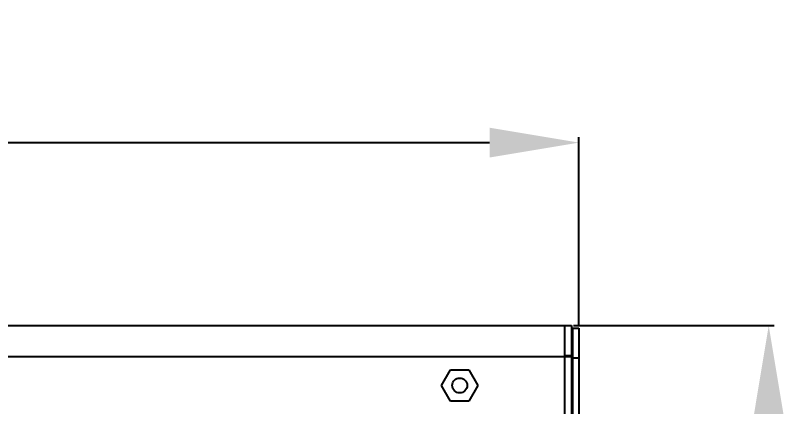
# Model space of a CAD drawing. Header units: millimetres. Extents: x 2890 to 3977, y 86 to 903.
# Drawn here: x 3166.1 to 3320.9, y 823.8 to 902.6 of the extents above; entities that cross this region are included whole.
import ezdxf

# ---------------------------------------------------------------- set-up
doc = ezdxf.new("R2010")
doc.units = ezdxf.units.MM
for name, color, linetype in [('00_COMPONENTS', 7, 'Continuous'), ('05_ALL_CURVES', 7, 'Continuous'), ('DIM', 2, 'Continuous')]:
    doc.layers.add(name, color=color, linetype=linetype)
doc.styles.get("Standard").update_dxf_attribs({"font": 'simsun.ttc'})
doc.dimstyles.get("Standard").update_dxf_attribs({"dimscale": 6, "dimtxt": 3, "dimasz": 3, "dimexe": 0.18, "dimexo": 0.0625, "dimgap": 0.8, "dimtad": 1, "dimtoh": 1, "dimdec": 1, "dimzin": 0, "dimdsep": 46, "dimtxsty": 'Standard', "dimcen": 0.09, "dimclrd": 256, "dimclre": 256, "dimclrt": 256, "dimadec": 0, "dimazin": 2, "dimtfac": 1, "dimtdec": 1, "dimtofl": 0, "dimtmove": 0, "dimatfit": 3, "dimfxl": 1, "dimtolj": 1, "dimtzin": 0, "dimarcsym": 0})

# ---------------------------------------------------------------- blocks, each defined once
blk = doc.blocks.new('*D41')
at = {"layer": 'Defpoints', "color": 0}
for p in [(3279.64, 876.94), (2949.64, 839.59), (3279.64, 839.59)]:
    blk.add_point(p, dxfattribs=at)
at = {"layer": 'DIM', "lineweight": -2}
for p, q in [((2949.64, 839.96), (2949.64, 878.02)), ((3279.64, 839.96), (3279.64, 878.02)), ((2967.64, 876.94), (3261.64, 876.94))]:
    blk.add_line(p, q, dxfattribs=at)
at = {"layer": 'DIM'}
for points in [[(2967.64, 879.94), (2967.64, 873.94), (2949.64, 876.94)], [(3261.64, 873.94), (3261.64, 879.94), (3279.64, 876.94)]]:
    blk.add_solid(points, dxfattribs=at)
at = {"layer": 'DIM', "insert": (3114.64, 890.74), "char_height": 18, "attachment_point": 5}
blk.add_mtext('\\A1;330.0', dxfattribs=at)
blk = doc.blocks.new('*D43')
at = {"layer": 'Defpoints', "color": 0}
for p in [(3278.14, 840.09), (3276.79, 710.09), (3317.9, 710.09)]:
    blk.add_point(p, dxfattribs=at)
at = {"layer": 'DIM', "lineweight": -2}
for p, q in [((3278.52, 840.09), (3318.98, 840.09)), ((3317.9, 822.09), (3317.9, 728.09)), ((3277.17, 710.09), (3318.98, 710.09))]:
    blk.add_line(p, q, dxfattribs=at)
at = {"layer": 'DIM'}
for points in [[(3320.9, 822.09), (3314.9, 822.09), (3317.9, 840.09)], [(3314.9, 728.09), (3320.9, 728.09), (3317.9, 710.09)]]:
    blk.add_solid(points, dxfattribs=at)
at = {"layer": 'DIM', "insert": (3304.1, 775.09), "char_height": 18, "attachment_point": 5, "rotation": 90}
blk.add_mtext('\\A1;130.0', dxfattribs=at)

msp = doc.modelspace()

# ---------------------------------------------------------------- linework, layer by layer
at = {"layer": '00_COMPONENTS', "color": 3, "linetype": 'Continuous'}
for p, q in [((2951.14, 840.09), (3278.14, 840.09)), ((3276.79, 710.09), (3276.79, 840.09)), ((3278.14, 840.09), (3278.14, 834.09)), ((3279.64, 839.59), (3279.64, 703.59)), ((3278.19, 711.59), (3278.19, 838.59)), ((2951.09, 833.89), (3278.19, 833.89)), ((3276.79, 834.09), (3278.14, 834.09))]:
    msp.add_line(p, q, dxfattribs=at)
at = {"layer": '00_COMPONENTS', "color": 7, "linetype": 'Continuous'}
for p, q in [((3278.44, 710.59), (3278.44, 839.59)), ((3278.44, 839.59), (3279.64, 839.59)), ((3276.79, 834.05), (3278.14, 834.05)), ((3276.99, 833.89), (3276.99, 834.09)), ((3278.44, 833.59), (3279.64, 833.59)), ((3251.95, 828.04), (3253.79, 831.21)), ((3253.79, 831.21), (3257.45, 831.21)), ((3257.45, 831.21), (3259.28, 828.04)), ((3253.79, 824.86), (3251.95, 828.04)), ((3259.28, 828.04), (3257.45, 824.86)), ((3257.45, 824.86), (3253.79, 824.86)), ((3278.44, 824.04), (3278.19, 824.04))]:
    msp.add_line(p, q, dxfattribs=at)
at = {"layer": '00_COMPONENTS', "color": 40, "linetype": 'Continuous'}
msp.add_line((3278.44, 824.29), (3278.19, 824.29), dxfattribs=at)
at = {"layer": '00_COMPONENTS', "color": 3, "linetype": 'Continuous'}
msp.add_circle((3255.62, 828.04), 1.5, dxfattribs=at)
at = {"layer": '05_ALL_CURVES', "color": 40, "linetype": 'Continuous'}
msp.add_line((3278.19, 710.09), (3278.19, 840.09), dxfattribs=at)

# ---------------------------------------------------------------- dimensions: what is measured, and where the dimension line sits
at = {"layer": 'DIM'}
dim = msp.add_linear_dim(base=(3279.64, 876.94), p1=(2949.64, 839.59), p2=(3279.64, 839.59), dimstyle='Standard', dxfattribs=at)
dim.commit()
dim.dimension.update_dxf_attribs({"geometry": '*D41', "text_midpoint": (3114.64, 890.74)})
dim = msp.add_linear_dim(base=(3317.9, 710.09), p1=(3278.14, 840.09), p2=(3276.79, 710.09), angle=90, dimstyle='Standard', dxfattribs=at)
dim.commit()
dim.dimension.update_dxf_attribs({"geometry": '*D43', "text_midpoint": (3304.1, 775.09)})

doc.saveas('drawing.dxf')
